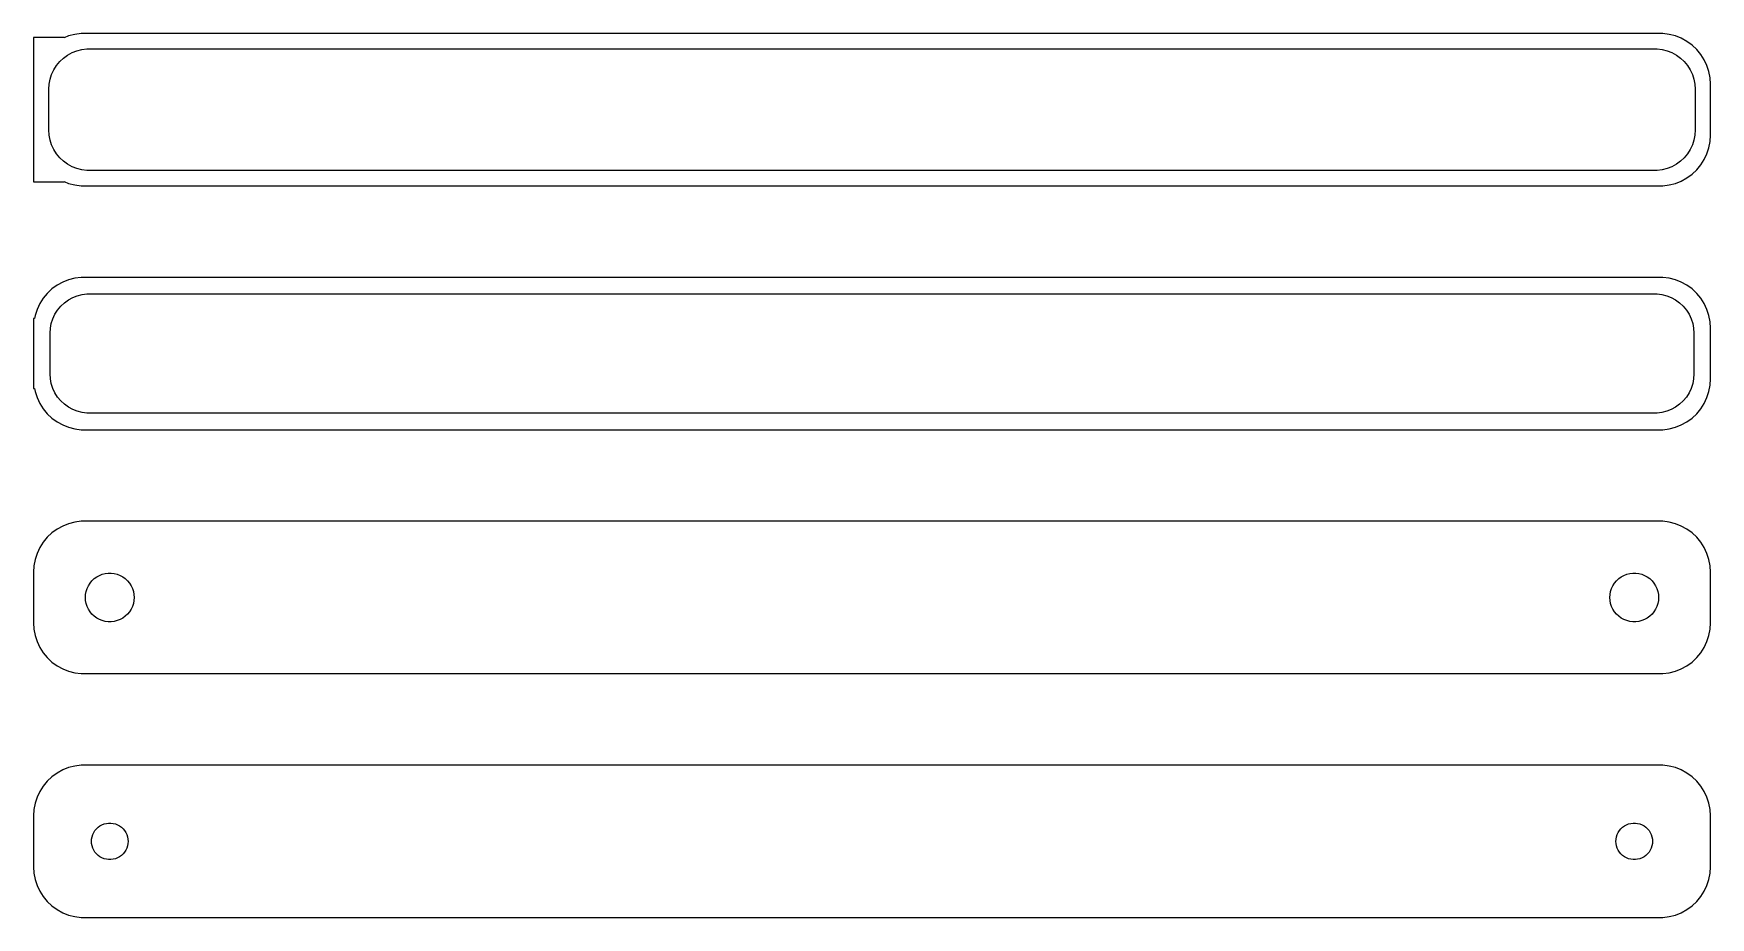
# Model space of a CAD drawing. Header units: metres. Extents: x -82 to 82, y 65 to 151.
import ezdxf

# ---------------------------------------------------------------- set-up
doc = ezdxf.new("R2010")
doc.units = ezdxf.units.M

msp = doc.modelspace()

# ---------------------------------------------------------------- linework, layer by layer
for p, q in [((-79.5, 151.115), (-82.5, 151.115)), ((-82.5, 151.115), (-82.5, 136.885)), ((-79.0451, 151.255), (-79.5, 151.075)), ((-79.5, 151.075), (-79.5, 151.115)), ((-78.4369, 151.411), (-79.0451, 151.255)), ((-77.8139, 151.49), (-78.4369, 151.411)), ((77.8139, 151.49), (-77.8139, 151.49)), ((78.4369, 151.411), (77.8139, 151.49)), ((79.0451, 151.255), (78.4369, 151.411)), ((79.6289, 151.024), (79.0451, 151.255)), ((80.1791, 150.722), (79.6289, 151.024)), ((80.6871, 150.353), (80.1791, 150.722)), ((81.1448, 149.923), (80.6871, 150.353)), ((-80.2361, 148.351), (-79.9159, 148.738)), ((-79.9159, 148.738), (-79.5497, 149.082)), ((-79.5497, 149.082), (-79.1433, 149.377)), ((-79.1433, 149.377), (-78.7031, 149.619)), ((-78.7031, 149.619), (-78.2361, 149.804)), ((-78.2361, 149.804), (-77.7495, 149.929)), ((-77.7495, 149.929), (-77.2512, 149.992)), ((-77.2512, 149.992), (77.2512, 149.992)), ((77.2512, 149.992), (77.7495, 149.929)), ((77.7495, 149.929), (78.2361, 149.804)), ((78.2361, 149.804), (78.7031, 149.619)), ((78.7031, 149.619), (79.1433, 149.377)), ((79.1433, 149.377), (79.5497, 149.082)), ((79.5497, 149.082), (79.9159, 148.738)), ((79.9159, 148.738), (80.2361, 148.351)), ((81.5451, 149.439), (81.1448, 149.923)), ((81.8815, 148.909), (81.5451, 149.439)), ((82.1489, 148.341), (81.8815, 148.909)), ((-80.9685, 146.501), (-80.8743, 146.995)), ((-80.8743, 146.995), (-80.7191, 147.472)), ((-80.7191, 147.472), (-80.5052, 147.927)), ((-80.5052, 147.927), (-80.2361, 148.351)), ((80.2361, 148.351), (80.5052, 147.927)), ((80.5052, 147.927), (80.7191, 147.472)), ((80.7191, 147.472), (80.8743, 146.995)), ((80.8743, 146.995), (80.9685, 146.501)), ((82.3429, 147.743), (82.1489, 148.341)), ((82.4606, 147.127), (82.3429, 147.743)), ((82.5, 146.5), (82.4606, 147.127)), ((-81, 146), (-80.9685, 146.501)), ((-81, 142), (-81, 146)), ((80.9685, 146.501), (81, 146)), ((81, 146), (81, 142)), ((82.5, 141.5), (82.5, 146.5)), ((-80.9685, 141.499), (-81, 142)), ((81, 142), (80.9685, 141.499)), ((-80.8743, 141.005), (-80.9685, 141.499)), ((-80.7191, 140.528), (-80.8743, 141.005)), ((-80.5052, 140.073), (-80.7191, 140.528)), ((80.7191, 140.528), (80.5052, 140.073)), ((80.8743, 141.005), (80.7191, 140.528)), ((80.9685, 141.499), (80.8743, 141.005)), ((82.1489, 139.659), (82.3429, 140.257)), ((82.3429, 140.257), (82.4606, 140.873)), ((82.4606, 140.873), (82.5, 141.5)), ((-80.2361, 139.649), (-80.5052, 140.073)), ((-79.9159, 139.262), (-80.2361, 139.649)), ((-79.5497, 138.918), (-79.9159, 139.262)), ((-79.1433, 138.623), (-79.5497, 138.918)), ((-78.7031, 138.381), (-79.1433, 138.623)), ((79.1433, 138.623), (78.7031, 138.381)), ((79.5497, 138.918), (79.1433, 138.623)), ((79.9159, 139.262), (79.5497, 138.918)), ((80.2361, 139.649), (79.9159, 139.262)), ((80.5052, 140.073), (80.2361, 139.649)), ((81.5451, 138.561), (81.8815, 139.091)), ((81.8815, 139.091), (82.1489, 139.659)), ((-78.2361, 138.196), (-78.7031, 138.381)), ((-77.7495, 138.071), (-78.2361, 138.196)), ((-77.2512, 138.008), (-77.7495, 138.071)), ((77.2512, 138.008), (-77.2512, 138.008)), ((77.7495, 138.071), (77.2512, 138.008)), ((78.2361, 138.196), (77.7495, 138.071)), ((78.7031, 138.381), (78.2361, 138.196)), ((79.0451, 136.745), (79.6289, 136.976)), ((79.6289, 136.976), (80.1791, 137.278)), ((80.1791, 137.278), (80.6871, 137.647)), ((80.6871, 137.647), (81.1448, 138.077)), ((81.1448, 138.077), (81.5451, 138.561)), ((-82.5, 136.885), (-79.5, 136.885)), ((-79.5, 136.885), (-79.5, 136.925)), ((-79.5, 136.925), (-79.0451, 136.745)), ((-79.0451, 136.745), (-78.4369, 136.589)), ((-78.4369, 136.589), (-77.8139, 136.51)), ((-77.8139, 136.51), (77.8139, 136.51)), ((77.8139, 136.51), (78.4369, 136.589)), ((78.4369, 136.589), (79.0451, 136.745)), ((-79.0451, 127.255), (-79.6289, 127.024)), ((-78.4369, 127.411), (-79.0451, 127.255)), ((-77.8139, 127.49), (-78.4369, 127.411)), ((77.8139, 127.49), (-77.8139, 127.49)), ((78.4369, 127.411), (77.8139, 127.49)), ((79.0451, 127.255), (78.4369, 127.411)), ((79.6289, 127.024), (79.0451, 127.255)), ((-81.5451, 125.439), (-81.8815, 124.909)), ((-81.1448, 125.923), (-81.5451, 125.439)), ((-80.6871, 126.353), (-81.1448, 125.923)), ((-80.1791, 126.722), (-80.6871, 126.353)), ((-79.6289, 127.024), (-80.1791, 126.722)), ((-79.0751, 125.27), (-78.6489, 125.504)), ((-78.6489, 125.504), (-78.1967, 125.683)), ((-78.1967, 125.683), (-77.7256, 125.804)), ((-77.7256, 125.804), (-77.2432, 125.865)), ((-77.2432, 125.865), (77.2432, 125.865)), ((77.2432, 125.865), (77.7256, 125.804)), ((77.7256, 125.804), (78.1967, 125.683)), ((78.1967, 125.683), (78.6489, 125.504)), ((78.6489, 125.504), (79.0751, 125.27)), ((80.1791, 126.722), (79.6289, 127.024)), ((80.6871, 126.353), (80.1791, 126.722)), ((81.1448, 125.923), (80.6871, 126.353)), ((81.5451, 125.439), (81.1448, 125.923)), ((81.8815, 124.909), (81.5451, 125.439)), ((-82.1489, 124.341), (-82.3429, 123.743)), ((-81.8815, 124.909), (-82.1489, 124.341)), ((-80.6007, 123.426), (-80.3936, 123.866)), ((-80.3936, 123.866), (-80.133, 124.276)), ((-80.133, 124.276), (-79.823, 124.651)), ((-79.823, 124.651), (-79.4685, 124.984)), ((-79.4685, 124.984), (-79.0751, 125.27)), ((79.0751, 125.27), (79.4685, 124.984)), ((79.4685, 124.984), (79.823, 124.651)), ((79.823, 124.651), (80.133, 124.276)), ((80.133, 124.276), (80.3936, 123.866)), ((80.3936, 123.866), (80.6007, 123.426)), ((82.1489, 124.341), (81.8815, 124.909)), ((82.3429, 123.743), (82.1489, 124.341)), ((-82.4, 123.444), (-82.5, 123.444)), ((-82.5, 123.444), (-82.5, 116.556)), ((-82.3429, 123.743), (-82.4, 123.444)), ((-80.8726, 122), (-80.8421, 122.485)), ((-80.8421, 122.485), (-80.751, 122.963)), ((-80.751, 122.963), (-80.6007, 123.426)), ((80.6007, 123.426), (80.751, 122.963)), ((80.751, 122.963), (80.8421, 122.485)), ((80.8421, 122.485), (80.8726, 122)), ((82.4606, 123.127), (82.3429, 123.743)), ((82.5, 122.5), (82.4606, 123.127)), ((82.5, 117.5), (82.5, 122.5)), ((-80.8726, 118), (-80.8726, 122)), ((80.8726, 122), (80.8726, 118)), ((-80.8421, 117.515), (-80.8726, 118)), ((-80.751, 117.037), (-80.8421, 117.515)), ((80.8421, 117.515), (80.751, 117.037)), ((80.8726, 118), (80.8421, 117.515)), ((82.4606, 116.873), (82.5, 117.5)), ((-82.5, 116.556), (-82.4, 116.556)), ((-82.4, 116.556), (-82.3429, 116.257)), ((-82.3429, 116.257), (-82.1489, 115.659)), ((-82.1489, 115.659), (-81.8815, 115.091)), ((-80.6007, 116.574), (-80.751, 117.037)), ((-80.3936, 116.134), (-80.6007, 116.574)), ((-80.133, 115.724), (-80.3936, 116.134)), ((-79.823, 115.349), (-80.133, 115.724)), ((80.133, 115.724), (79.823, 115.349)), ((80.3936, 116.134), (80.133, 115.724)), ((80.6007, 116.574), (80.3936, 116.134)), ((80.751, 117.037), (80.6007, 116.574)), ((81.8815, 115.091), (82.1489, 115.659)), ((82.1489, 115.659), (82.3429, 116.257)), ((82.3429, 116.257), (82.4606, 116.873)), ((-81.8815, 115.091), (-81.5451, 114.561)), ((-81.5451, 114.561), (-81.1448, 114.077)), ((-81.1448, 114.077), (-80.6871, 113.647)), ((-79.4685, 115.016), (-79.823, 115.349)), ((-79.0751, 114.73), (-79.4685, 115.016)), ((-78.6489, 114.496), (-79.0751, 114.73)), ((-78.1967, 114.317), (-78.6489, 114.496)), ((-77.7256, 114.196), (-78.1967, 114.317)), ((-77.2432, 114.135), (-77.7256, 114.196)), ((77.2432, 114.135), (-77.2432, 114.135)), ((77.7256, 114.196), (77.2432, 114.135)), ((78.1967, 114.317), (77.7256, 114.196)), ((78.6489, 114.496), (78.1967, 114.317)), ((79.0751, 114.73), (78.6489, 114.496)), ((79.4685, 115.016), (79.0751, 114.73)), ((79.823, 115.349), (79.4685, 115.016)), ((80.6871, 113.647), (81.1448, 114.077)), ((81.1448, 114.077), (81.5451, 114.561)), ((81.5451, 114.561), (81.8815, 115.091)), ((-80.6871, 113.647), (-80.1791, 113.278)), ((-80.1791, 113.278), (-79.6289, 112.976)), ((-79.6289, 112.976), (-79.0451, 112.745)), ((-79.0451, 112.745), (-78.4369, 112.589)), ((-78.4369, 112.589), (-77.8139, 112.51)), ((-77.8139, 112.51), (77.8139, 112.51)), ((77.8139, 112.51), (78.4369, 112.589)), ((78.4369, 112.589), (79.0451, 112.745)), ((79.0451, 112.745), (79.6289, 112.976)), ((79.6289, 112.976), (80.1791, 113.278)), ((80.1791, 113.278), (80.6871, 113.647)), ((-80.6871, 102.353), (-81.1448, 101.923)), ((-80.1791, 102.722), (-80.6871, 102.353)), ((-79.6289, 103.024), (-80.1791, 102.722)), ((-79.0451, 103.255), (-79.6289, 103.024)), ((-78.4369, 103.411), (-79.0451, 103.255)), ((-77.8139, 103.49), (-78.4369, 103.411)), ((77.8139, 103.49), (-77.8139, 103.49)), ((78.4369, 103.411), (77.8139, 103.49)), ((79.0451, 103.255), (78.4369, 103.411)), ((79.6289, 103.024), (79.0451, 103.255)), ((80.1791, 102.722), (79.6289, 103.024)), ((80.6871, 102.353), (80.1791, 102.722)), ((81.1448, 101.923), (80.6871, 102.353)), ((-81.8815, 100.909), (-82.1489, 100.341)), ((-81.5451, 101.439), (-81.8815, 100.909)), ((-81.1448, 101.923), (-81.5451, 101.439)), ((81.5451, 101.439), (81.1448, 101.923)), ((81.8815, 100.909), (81.5451, 101.439)), ((82.1489, 100.341), (81.8815, 100.909)), ((-82.4606, 99.1267), (-82.5, 98.5)), ((-82.3429, 99.7434), (-82.4606, 99.1267)), ((-82.1489, 100.341), (-82.3429, 99.7434)), ((82.3429, 99.7434), (82.1489, 100.341)), ((82.4606, 99.1267), (82.3429, 99.7434)), ((82.5, 98.5), (82.4606, 99.1267)), ((-82.5, 98.5), (-82.5, 93.5)), ((-77.1031, 97.1562), (-76.9416, 97.4107)), ((-76.9416, 97.4107), (-76.7495, 97.6429)), ((-76.7495, 97.6429), (-76.5298, 97.8492)), ((-76.5298, 97.8492), (-76.286, 98.0264)), ((-76.286, 98.0264), (-76.0219, 98.1716)), ((-76.0219, 98.1716), (-75.7416, 98.2825)), ((-75.7416, 98.2825), (-75.4497, 98.3575)), ((-75.4497, 98.3575), (-75.1507, 98.3953)), ((-75.1507, 98.3953), (-74.8493, 98.3953)), ((-74.8493, 98.3953), (-74.5503, 98.3575)), ((-74.5503, 98.3575), (-74.2584, 98.2825)), ((-74.2584, 98.2825), (-73.9781, 98.1716)), ((-73.9781, 98.1716), (-73.714, 98.0264)), ((-73.714, 98.0264), (-73.4702, 97.8492)), ((-73.4702, 97.8492), (-73.2505, 97.6429)), ((-73.2505, 97.6429), (-73.0583, 97.4107)), ((-73.0583, 97.4107), (-72.8969, 97.1562)), ((72.8969, 97.1562), (73.0583, 97.4107)), ((73.0583, 97.4107), (73.2505, 97.6429)), ((73.2505, 97.6429), (73.4702, 97.8492)), ((73.4702, 97.8492), (73.714, 98.0264)), ((73.714, 98.0264), (73.9781, 98.1716)), ((73.9781, 98.1716), (74.2584, 98.2825)), ((74.2584, 98.2825), (74.5503, 98.3575)), ((74.5503, 98.3575), (74.8493, 98.3953)), ((74.8493, 98.3953), (75.1507, 98.3953)), ((75.1507, 98.3953), (75.4497, 98.3575)), ((75.4497, 98.3575), (75.7416, 98.2825)), ((75.7416, 98.2825), (76.0219, 98.1716)), ((76.0219, 98.1716), (76.286, 98.0264)), ((76.286, 98.0264), (76.5298, 97.8492)), ((76.5298, 97.8492), (76.7495, 97.6429)), ((76.7495, 97.6429), (76.9416, 97.4107)), ((76.9416, 97.4107), (77.1031, 97.1562)), ((82.5, 93.5), (82.5, 98.5)), ((-77.4, 96), (-77.3811, 96.3008)), ((-77.3811, 95.6992), (-77.4, 96)), ((-77.3811, 96.3008), (-77.3246, 96.5968)), ((-77.3246, 96.5968), (-77.2315, 96.8835)), ((-77.2315, 96.8835), (-77.1031, 97.1562)), ((-72.8969, 97.1562), (-72.7685, 96.8835)), ((-72.7685, 96.8835), (-72.6754, 96.5968)), ((-72.6754, 96.5968), (-72.6189, 96.3008)), ((-72.6189, 96.3008), (-72.6, 96)), ((-72.6, 96), (-72.6189, 95.6992)), ((72.6, 96), (72.6189, 96.3008)), ((72.6189, 95.6992), (72.6, 96)), ((72.6189, 96.3008), (72.6754, 96.5968)), ((72.6754, 96.5968), (72.7685, 96.8835)), ((72.7685, 96.8835), (72.8969, 97.1562)), ((77.1031, 97.1562), (77.2315, 96.8835)), ((77.2315, 96.8835), (77.3246, 96.5968)), ((77.3246, 96.5968), (77.3811, 96.3008)), ((77.3811, 96.3008), (77.4, 96)), ((77.4, 96), (77.3811, 95.6992)), ((-77.3246, 95.4032), (-77.3811, 95.6992)), ((-77.2315, 95.1165), (-77.3246, 95.4032)), ((-77.1031, 94.8438), (-77.2315, 95.1165)), ((-76.9416, 94.5893), (-77.1031, 94.8438)), ((-76.7495, 94.3571), (-76.9416, 94.5893)), ((-76.5298, 94.1508), (-76.7495, 94.3571)), ((-76.286, 93.9736), (-76.5298, 94.1508)), ((-73.4702, 94.1508), (-73.714, 93.9736)), ((-73.2505, 94.3571), (-73.4702, 94.1508)), ((-73.0583, 94.5893), (-73.2505, 94.3571)), ((-72.8969, 94.8438), (-73.0583, 94.5893)), ((-72.7685, 95.1165), (-72.8969, 94.8438)), ((-72.6754, 95.4032), (-72.7685, 95.1165)), ((-72.6189, 95.6992), (-72.6754, 95.4032)), ((72.6754, 95.4032), (72.6189, 95.6992)), ((72.7685, 95.1165), (72.6754, 95.4032)), ((72.8969, 94.8438), (72.7685, 95.1165)), ((73.0583, 94.5893), (72.8969, 94.8438)), ((73.2505, 94.3571), (73.0583, 94.5893)), ((73.4702, 94.1508), (73.2505, 94.3571)), ((73.714, 93.9736), (73.4702, 94.1508)), ((76.5298, 94.1508), (76.286, 93.9736)), ((76.7495, 94.3571), (76.5298, 94.1508)), ((76.9416, 94.5893), (76.7495, 94.3571)), ((77.1031, 94.8438), (76.9416, 94.5893)), ((77.2315, 95.1165), (77.1031, 94.8438)), ((77.3246, 95.4032), (77.2315, 95.1165)), ((77.3811, 95.6992), (77.3246, 95.4032)), ((-82.5, 93.5), (-82.4606, 92.8733)), ((-82.4606, 92.8733), (-82.3429, 92.2566)), ((-76.0219, 93.8284), (-76.286, 93.9736)), ((-75.7416, 93.7175), (-76.0219, 93.8284)), ((-75.4497, 93.6425), (-75.7416, 93.7175)), ((-75.1507, 93.6047), (-75.4497, 93.6425)), ((-74.8493, 93.6047), (-75.1507, 93.6047)), ((-74.5503, 93.6425), (-74.8493, 93.6047)), ((-74.2584, 93.7175), (-74.5503, 93.6425)), ((-73.9781, 93.8284), (-74.2584, 93.7175)), ((-73.714, 93.9736), (-73.9781, 93.8284)), ((73.9781, 93.8284), (73.714, 93.9736)), ((74.2584, 93.7175), (73.9781, 93.8284)), ((74.5503, 93.6425), (74.2584, 93.7175)), ((74.8493, 93.6047), (74.5503, 93.6425)), ((75.1507, 93.6047), (74.8493, 93.6047)), ((75.4497, 93.6425), (75.1507, 93.6047)), ((75.7416, 93.7175), (75.4497, 93.6425)), ((76.0219, 93.8284), (75.7416, 93.7175)), ((76.286, 93.9736), (76.0219, 93.8284)), ((82.3429, 92.2566), (82.4606, 92.8733)), ((82.4606, 92.8733), (82.5, 93.5)), ((-82.3429, 92.2566), (-82.1489, 91.6594)), ((-82.1489, 91.6594), (-81.8815, 91.0912)), ((-81.8815, 91.0912), (-81.5451, 90.5611)), ((81.5451, 90.5611), (81.8815, 91.0912)), ((81.8815, 91.0912), (82.1489, 91.6594)), ((82.1489, 91.6594), (82.3429, 92.2566)), ((-81.5451, 90.5611), (-81.1448, 90.0773)), ((-81.1448, 90.0773), (-80.6871, 89.6474)), ((-80.6871, 89.6474), (-80.1791, 89.2784)), ((-80.1791, 89.2784), (-79.6289, 88.9759)), ((79.6289, 88.9759), (80.1791, 89.2784)), ((80.1791, 89.2784), (80.6871, 89.6474)), ((80.6871, 89.6474), (81.1448, 90.0773)), ((81.1448, 90.0773), (81.5451, 90.5611)), ((-79.6289, 88.9759), (-79.0451, 88.7447)), ((-79.0451, 88.7447), (-78.4369, 88.5886)), ((-78.4369, 88.5886), (-77.8139, 88.5099)), ((-77.8139, 88.5099), (77.8139, 88.5099)), ((77.8139, 88.5099), (78.4369, 88.5886)), ((78.4369, 88.5886), (79.0451, 88.7447)), ((79.0451, 88.7447), (79.6289, 88.9759)), ((-79.0451, 79.2553), (-79.6289, 79.0241)), ((-78.4369, 79.4114), (-79.0451, 79.2553)), ((-77.8139, 79.4901), (-78.4369, 79.4114)), ((77.8139, 79.4901), (-77.8139, 79.4901)), ((78.4369, 79.4114), (77.8139, 79.4901)), ((79.0451, 79.2553), (78.4369, 79.4114)), ((79.6289, 79.0241), (79.0451, 79.2553)), ((-81.1448, 77.9227), (-81.5451, 77.4389)), ((-80.6871, 78.3526), (-81.1448, 77.9227)), ((-80.1791, 78.7216), (-80.6871, 78.3526)), ((-79.6289, 79.0241), (-80.1791, 78.7216)), ((80.1791, 78.7216), (79.6289, 79.0241)), ((80.6871, 78.3526), (80.1791, 78.7216)), ((81.1448, 77.9227), (80.6871, 78.3526)), ((81.5451, 77.4389), (81.1448, 77.9227)), ((-82.1489, 76.3406), (-82.3429, 75.7434)), ((-81.8815, 76.9088), (-82.1489, 76.3406)), ((-81.5451, 77.4389), (-81.8815, 76.9088)), ((81.8815, 76.9088), (81.5451, 77.4389)), ((82.1489, 76.3406), (81.8815, 76.9088)), ((82.3429, 75.7434), (82.1489, 76.3406)), ((-82.4606, 75.1267), (-82.5, 74.5)), ((-82.5, 74.5), (-82.5, 69.5)), ((-82.3429, 75.7434), (-82.4606, 75.1267)), ((82.4606, 75.1267), (82.3429, 75.7434)), ((82.5, 74.5), (82.4606, 75.1267)), ((82.5, 69.5), (82.5, 74.5)), ((-76.7434, 72.4476), (-76.6736, 72.6626)), ((-76.6736, 72.6626), (-76.5773, 72.8671)), ((-76.5773, 72.8671), (-76.4562, 73.058)), ((-76.4562, 73.058), (-76.3121, 73.2322)), ((-76.3121, 73.2322), (-76.1474, 73.3869)), ((-76.1474, 73.3869), (-75.9645, 73.5198)), ((-75.9645, 73.5198), (-75.7664, 73.6287)), ((-75.7664, 73.6287), (-75.5562, 73.7119)), ((-75.5562, 73.7119), (-75.3373, 73.7681)), ((-75.3373, 73.7681), (-75.113, 73.7964)), ((-75.113, 73.7964), (-74.887, 73.7964)), ((-74.887, 73.7964), (-74.6627, 73.7681)), ((-74.6627, 73.7681), (-74.4438, 73.7119)), ((-74.4438, 73.7119), (-74.2336, 73.6287)), ((-74.2336, 73.6287), (-74.0355, 73.5198)), ((-74.0355, 73.5198), (-73.8526, 73.3869)), ((-73.8526, 73.3869), (-73.6879, 73.2322)), ((-73.6879, 73.2322), (-73.5438, 73.058)), ((-73.5438, 73.058), (-73.4226, 72.8671)), ((-73.4226, 72.8671), (-73.3264, 72.6626)), ((-73.3264, 72.6626), (-73.2565, 72.4476)), ((73.2565, 72.4476), (73.3264, 72.6626)), ((73.3264, 72.6626), (73.4226, 72.8671)), ((73.4226, 72.8671), (73.5438, 73.058)), ((73.5438, 73.058), (73.6879, 73.2322)), ((73.6879, 73.2322), (73.8526, 73.3869)), ((73.8526, 73.3869), (74.0355, 73.5198)), ((74.0355, 73.5198), (74.2336, 73.6287)), ((74.2336, 73.6287), (74.4438, 73.7119)), ((74.4438, 73.7119), (74.6627, 73.7681)), ((74.6627, 73.7681), (74.887, 73.7964)), ((74.887, 73.7964), (75.113, 73.7964)), ((75.113, 73.7964), (75.3373, 73.7681)), ((75.3373, 73.7681), (75.5562, 73.7119)), ((75.5562, 73.7119), (75.7664, 73.6287)), ((75.7664, 73.6287), (75.9645, 73.5198)), ((75.9645, 73.5198), (76.1474, 73.3869)), ((76.1474, 73.3869), (76.3121, 73.2322)), ((76.3121, 73.2322), (76.4562, 73.058)), ((76.4562, 73.058), (76.5773, 72.8671)), ((76.5773, 72.8671), (76.6736, 72.6626)), ((76.6736, 72.6626), (76.7434, 72.4476)), ((-76.8, 72), (-76.7858, 72.2256)), ((-76.7858, 71.7744), (-76.8, 72)), ((-76.7858, 72.2256), (-76.7434, 72.4476)), ((-76.7434, 71.5524), (-76.7858, 71.7744)), ((-76.6736, 71.3374), (-76.7434, 71.5524)), ((-76.5773, 71.1329), (-76.6736, 71.3374)), ((-76.4562, 70.942), (-76.5773, 71.1329)), ((-73.4226, 71.1329), (-73.5438, 70.942)), ((-73.3264, 71.3374), (-73.4226, 71.1329)), ((-73.2565, 71.5524), (-73.3264, 71.3374)), ((-73.2565, 72.4476), (-73.2142, 72.2256)), ((-73.2142, 71.7744), (-73.2565, 71.5524)), ((-73.2142, 72.2256), (-73.2, 72)), ((-73.2, 72), (-73.2142, 71.7744)), ((73.2, 72), (73.2142, 72.2256)), ((73.2142, 71.7744), (73.2, 72)), ((73.2142, 72.2256), (73.2565, 72.4476)), ((73.2565, 71.5524), (73.2142, 71.7744)), ((73.3264, 71.3374), (73.2565, 71.5524)), ((73.4226, 71.1329), (73.3264, 71.3374)), ((73.5438, 70.942), (73.4226, 71.1329)), ((76.5773, 71.1329), (76.4562, 70.942)), ((76.6736, 71.3374), (76.5773, 71.1329)), ((76.7434, 71.5524), (76.6736, 71.3374)), ((76.7434, 72.4476), (76.7858, 72.2256)), ((76.7858, 71.7744), (76.7434, 71.5524)), ((76.7858, 72.2256), (76.8, 72)), ((76.8, 72), (76.7858, 71.7744)), ((-82.5, 69.5), (-82.4606, 68.8733)), ((-76.3121, 70.7678), (-76.4562, 70.942)), ((-76.1474, 70.6131), (-76.3121, 70.7678)), ((-75.9645, 70.4802), (-76.1474, 70.6131)), ((-75.7664, 70.3713), (-75.9645, 70.4802)), ((-75.5562, 70.2881), (-75.7664, 70.3713)), ((-75.3373, 70.2319), (-75.5562, 70.2881)), ((-75.113, 70.2036), (-75.3373, 70.2319)), ((-74.887, 70.2036), (-75.113, 70.2036)), ((-74.6627, 70.2319), (-74.887, 70.2036)), ((-74.4438, 70.2881), (-74.6627, 70.2319)), ((-74.2336, 70.3713), (-74.4438, 70.2881)), ((-74.0355, 70.4802), (-74.2336, 70.3713)), ((-73.8526, 70.6131), (-74.0355, 70.4802)), ((-73.6879, 70.7678), (-73.8526, 70.6131)), ((-73.5438, 70.942), (-73.6879, 70.7678)), ((73.6879, 70.7678), (73.5438, 70.942)), ((73.8526, 70.6131), (73.6879, 70.7678)), ((74.0355, 70.4802), (73.8526, 70.6131)), ((74.2336, 70.3713), (74.0355, 70.4802)), ((74.4438, 70.2881), (74.2336, 70.3713)), ((74.6627, 70.2319), (74.4438, 70.2881)), ((74.887, 70.2036), (74.6627, 70.2319)), ((75.113, 70.2036), (74.887, 70.2036)), ((75.3373, 70.2319), (75.113, 70.2036)), ((75.5562, 70.2881), (75.3373, 70.2319)), ((75.7664, 70.3713), (75.5562, 70.2881)), ((75.9645, 70.4802), (75.7664, 70.3713)), ((76.1474, 70.6131), (75.9645, 70.4802)), ((76.3121, 70.7678), (76.1474, 70.6131)), ((76.4562, 70.942), (76.3121, 70.7678)), ((82.4606, 68.8733), (82.5, 69.5)), ((-82.4606, 68.8733), (-82.3429, 68.2566)), ((-82.3429, 68.2566), (-82.1489, 67.6594)), ((-82.1489, 67.6594), (-81.8815, 67.0912)), ((81.8815, 67.0912), (82.1489, 67.6594)), ((82.1489, 67.6594), (82.3429, 68.2566)), ((82.3429, 68.2566), (82.4606, 68.8733)), ((-81.8815, 67.0912), (-81.5451, 66.5611)), ((-81.5451, 66.5611), (-81.1448, 66.0773)), ((-81.1448, 66.0773), (-80.6871, 65.6474)), ((80.6871, 65.6474), (81.1448, 66.0773)), ((81.1448, 66.0773), (81.5451, 66.5611)), ((81.5451, 66.5611), (81.8815, 67.0912)), ((-80.6871, 65.6474), (-80.1791, 65.2784)), ((-80.1791, 65.2784), (-79.6289, 64.9759)), ((-79.6289, 64.9759), (-79.0451, 64.7447)), ((-79.0451, 64.7447), (-78.4369, 64.5886)), ((-78.4369, 64.5886), (-77.8139, 64.5099)), ((-77.8139, 64.5099), (77.8139, 64.5099)), ((77.8139, 64.5099), (78.4369, 64.5886)), ((78.4369, 64.5886), (79.0451, 64.7447)), ((79.0451, 64.7447), (79.6289, 64.9759)), ((79.6289, 64.9759), (80.1791, 65.2784)), ((80.1791, 65.2784), (80.6871, 65.6474))]:
    msp.add_line(p, q)

doc.saveas('drawing.dxf')
